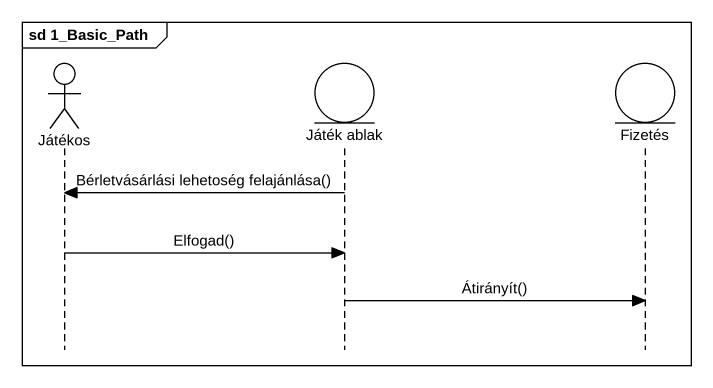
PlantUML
@startuml
mainframe sd 1_Basic_Path
hide footbox
actor Játékos
entity "Játék ablak" as Játék_ablak
entity Fizetés

Játék_ablak -> Játékos : Bérletvásárlási lehetoség felajánlása()
Játékos -> Játék_ablak : Elfogad()
Játék_ablak -> Fizetés : Átirányít()
@enduml
